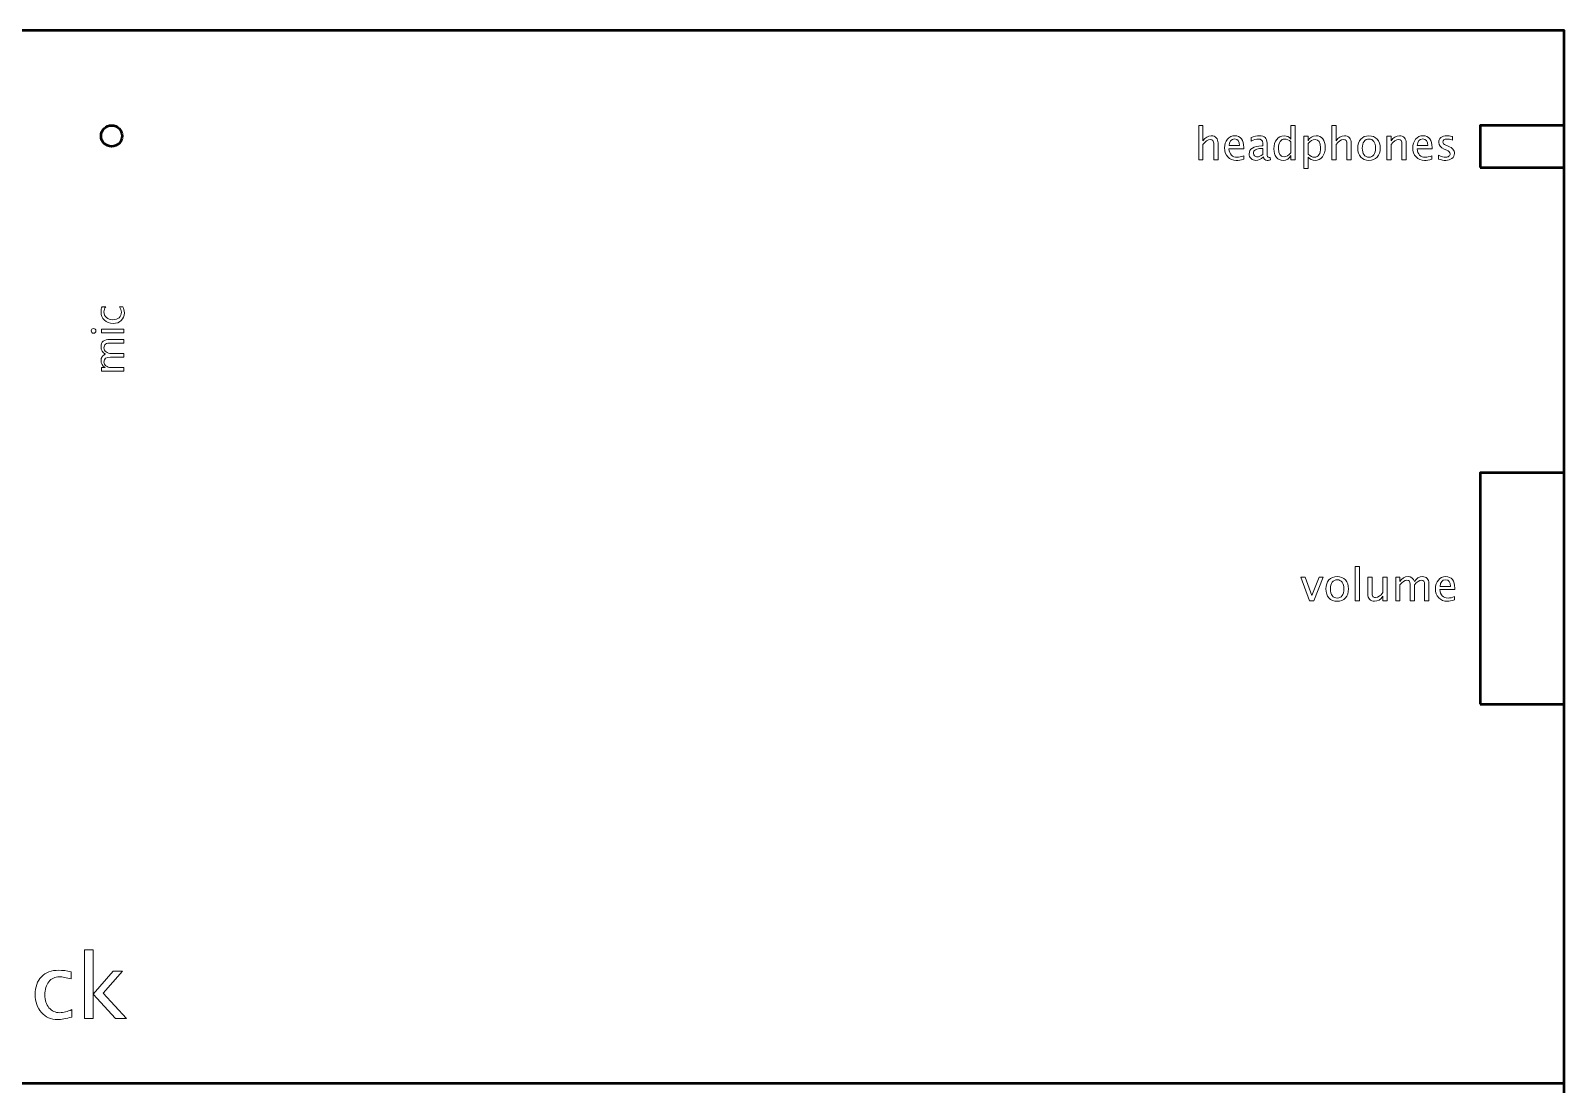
# Model space of a CAD drawing. Header units: centimetres. Extents: x -69 to 69, y -115 to 104.
# Drawn here: x 6.53 to 21.1, y 39.04 to 49.05 of the extents above; entities that cross this region are included whole.
import ezdxf

# ---------------------------------------------------------------- set-up
doc = ezdxf.new("R2010")
doc.units = ezdxf.units.CM
doc.header["$MEASUREMENT"] = 0
doc.layers.add('Layer 1', color=7, linetype='Continuous')

msp = doc.modelspace()

# ---------------------------------------------------------------- linework, layer by layer
at = {"layer": 'Layer 1', "color": 30, "lineweight": 53}
for points in [[(-8.1, 28.95), (21.1, 28.95), (21.1, 49.05), (-8.1, 49.05), (-8.1, 28.95)], [(20.3, 47.75), (21.1, 47.75), (21.1, 48.15), (20.3, 48.15), (20.3, 47.75)], [(20.3, 42.65), (21.1, 42.65), (21.1, 44.85), (20.3, 44.85), (20.3, 42.65)]]:
    msp.add_lwpolyline(points, close=True, dxfattribs=at)
msp.add_ellipse((7.3, 48.05), major_axis=(0, 0.1), ratio=1, dxfattribs=at)
at = {"layer": 'Layer 1', "color": 30, "lineweight": 9}
for points, knots in [([(17.62671, 47.82194), (17.62671, 47.82194), (17.62671, 48.14833), (17.62671, 48.14833), (17.62671, 48.14833), (17.62671, 48.14833), (17.66735, 48.14833), (17.66735, 48.14833), (17.66735, 48.14833), (17.66735, 48.14833), (17.66735, 48.0039), (17.66735, 48.0039), (17.66735, 48.0039), (17.68887, 48.0353), (17.71526, 48.05096), (17.74644, 48.05096), (17.74644, 48.05096), (17.76606, 48.05096), (17.78165, 48.04482), (17.79315, 48.03248), (17.79315, 48.03248), (17.80465, 48.0202), (17.81043, 48.00362), (17.81043, 47.98288), (17.81043, 47.98288), (17.81043, 47.98288), (17.81043, 47.82194), (17.81043, 47.82194), (17.81043, 47.82194), (17.81043, 47.82194), (17.7698, 47.82194), (17.7698, 47.82194), (17.7698, 47.82194), (17.7698, 47.82194), (17.7698, 47.96961), (17.7698, 47.96961), (17.7698, 47.96961), (17.7698, 47.98626), (17.76733, 47.99812), (17.76246, 48.00517), (17.76246, 48.00517), (17.75752, 48.0123), (17.7494, 48.01583), (17.73805, 48.01583), (17.73805, 48.01583), (17.71307, 48.01583), (17.6895, 47.99953), (17.66735, 47.96693), (17.66735, 47.96693), (17.66735, 47.96693), (17.66735, 47.82194), (17.66735, 47.82194), (17.66735, 47.82194), (17.66735, 47.82194), (17.62671, 47.82194), (17.62671, 47.82194)], [0, 0, 0, 0, 0.06666667, 0.06666667, 0.06666667, 0.06666667, 0.13333333, 0.13333333, 0.13333333, 0.13333333, 0.2, 0.2, 0.2, 0.2, 0.26666667, 0.26666667, 0.26666667, 0.26666667, 0.33333333, 0.33333333, 0.33333333, 0.33333333, 0.4, 0.4, 0.4, 0.4, 0.46666667, 0.46666667, 0.46666667, 0.46666667, 0.53333333, 0.53333333, 0.53333333, 0.53333333, 0.6, 0.6, 0.6, 0.6, 0.66666667, 0.66666667, 0.66666667, 0.66666667, 0.73333333, 0.73333333, 0.73333333, 0.73333333, 0.8, 0.8, 0.8, 0.8, 0.86666667, 0.86666667, 0.86666667, 0.86666667, 1, 1, 1, 1]), ([(18.50344, 47.82194), (18.50344, 47.82194), (18.50344, 47.86406), (18.50344, 47.86406), (18.50344, 47.86406), (18.48685, 47.83259), (18.46188, 47.81686), (18.42851, 47.81686), (18.42851, 47.81686), (18.40141, 47.81686), (18.38011, 47.82667), (18.36458, 47.84635), (18.36458, 47.84635), (18.34906, 47.86604), (18.3413, 47.89292), (18.3413, 47.927), (18.3413, 47.927), (18.3413, 47.96425), (18.35012, 47.99424), (18.36769, 48.01695), (18.36769, 48.01695), (18.38533, 48.0396), (18.40847, 48.05096), (18.43718, 48.05096), (18.43718, 48.05096), (18.46378, 48.05096), (18.48594, 48.0408), (18.50344, 48.02041), (18.50344, 48.02041), (18.50344, 48.02041), (18.50344, 48.14833), (18.50344, 48.14833), (18.50344, 48.14833), (18.50344, 48.14833), (18.54407, 48.14833), (18.54407, 48.14833), (18.54407, 48.14833), (18.54407, 48.14833), (18.54407, 47.82194), (18.54407, 47.82194), (18.54407, 47.82194), (18.54407, 47.82194), (18.50344, 47.82194), (18.50344, 47.82194)], [0, 0, 0, 0, 0.08333333, 0.08333333, 0.08333333, 0.08333333, 0.16666667, 0.16666667, 0.16666667, 0.16666667, 0.25, 0.25, 0.25, 0.25, 0.33333333, 0.33333333, 0.33333333, 0.33333333, 0.41666667, 0.41666667, 0.41666667, 0.41666667, 0.5, 0.5, 0.5, 0.5, 0.58333333, 0.58333333, 0.58333333, 0.58333333, 0.66666667, 0.66666667, 0.66666667, 0.66666667, 0.75, 0.75, 0.75, 0.75, 0.83333333, 0.83333333, 0.83333333, 0.83333333, 1, 1, 1, 1]), ([(18.89192, 47.82194), (18.89192, 47.82194), (18.89192, 48.14833), (18.89192, 48.14833), (18.89192, 48.14833), (18.89192, 48.14833), (18.93256, 48.14833), (18.93256, 48.14833), (18.93256, 48.14833), (18.93256, 48.14833), (18.93256, 48.0039), (18.93256, 48.0039), (18.93256, 48.0039), (18.95408, 48.0353), (18.98047, 48.05096), (19.01165, 48.05096), (19.01165, 48.05096), (19.03127, 48.05096), (19.04686, 48.04482), (19.05836, 48.03248), (19.05836, 48.03248), (19.06986, 48.0202), (19.07564, 48.00362), (19.07564, 47.98288), (19.07564, 47.98288), (19.07564, 47.98288), (19.07564, 47.82194), (19.07564, 47.82194), (19.07564, 47.82194), (19.07564, 47.82194), (19.03501, 47.82194), (19.03501, 47.82194), (19.03501, 47.82194), (19.03501, 47.82194), (19.03501, 47.96961), (19.03501, 47.96961), (19.03501, 47.96961), (19.03501, 47.98626), (19.03254, 47.99812), (19.02767, 48.00517), (19.02767, 48.00517), (19.02273, 48.0123), (19.01461, 48.01583), (19.00326, 48.01583), (19.00326, 48.01583), (18.97828, 48.01583), (18.95471, 47.99953), (18.93256, 47.96693), (18.93256, 47.96693), (18.93256, 47.96693), (18.93256, 47.82194), (18.93256, 47.82194), (18.93256, 47.82194), (18.93256, 47.82194), (18.89192, 47.82194), (18.89192, 47.82194)], [0, 0, 0, 0, 0.06666667, 0.06666667, 0.06666667, 0.06666667, 0.13333333, 0.13333333, 0.13333333, 0.13333333, 0.2, 0.2, 0.2, 0.2, 0.26666667, 0.26666667, 0.26666667, 0.26666667, 0.33333333, 0.33333333, 0.33333333, 0.33333333, 0.4, 0.4, 0.4, 0.4, 0.46666667, 0.46666667, 0.46666667, 0.46666667, 0.53333333, 0.53333333, 0.53333333, 0.53333333, 0.6, 0.6, 0.6, 0.6, 0.66666667, 0.66666667, 0.66666667, 0.66666667, 0.73333333, 0.73333333, 0.73333333, 0.73333333, 0.8, 0.8, 0.8, 0.8, 0.86666667, 0.86666667, 0.86666667, 0.86666667, 1, 1, 1, 1]), ([(18.05414, 47.82914), (18.02683, 47.82095), (18.00348, 47.81686), (17.984, 47.81686), (17.984, 47.81686), (17.95077, 47.81686), (17.92375, 47.82787), (17.90294, 47.84981), (17.90294, 47.84981), (17.88212, 47.87175), (17.87168, 47.90019), (17.87168, 47.93518), (17.87168, 47.93518), (17.87168, 47.96912), (17.88085, 47.99699), (17.89927, 48.01879), (17.89927, 48.01879), (17.91768, 48.04052), (17.94125, 48.05138), (17.96996, 48.05138), (17.96996, 48.05138), (17.99713, 48.05138), (18.01815, 48.04172), (18.03297, 48.02239), (18.03297, 48.02239), (18.04779, 48.00305), (18.05519, 47.97568), (18.05519, 47.94019), (18.05519, 47.94019), (18.05519, 47.94019), (18.05498, 47.92777), (18.05498, 47.92777), (18.05498, 47.92777), (18.05498, 47.92777), (17.91317, 47.92777), (17.91317, 47.92777), (17.91317, 47.92777), (17.91909, 47.87415), (17.94527, 47.84734), (17.99162, 47.84734), (17.99162, 47.84734), (18.00863, 47.84734), (18.02944, 47.85214), (18.05414, 47.86173), (18.05414, 47.86173), (18.05414, 47.86173), (18.05414, 47.82914), (18.05414, 47.82914)], [0, 0, 0, 0, 0.07692308, 0.07692308, 0.07692308, 0.07692308, 0.15384615, 0.15384615, 0.15384615, 0.15384615, 0.23076923, 0.23076923, 0.23076923, 0.23076923, 0.30769231, 0.30769231, 0.30769231, 0.30769231, 0.38461538, 0.38461538, 0.38461538, 0.38461538, 0.46153846, 0.46153846, 0.46153846, 0.46153846, 0.53846154, 0.53846154, 0.53846154, 0.53846154, 0.61538462, 0.61538462, 0.61538462, 0.61538462, 0.69230769, 0.69230769, 0.69230769, 0.69230769, 0.76923077, 0.76923077, 0.76923077, 0.76923077, 0.84615385, 0.84615385, 0.84615385, 0.84615385, 1, 1, 1, 1]), ([(17.91528, 47.95825), (17.91528, 47.95825), (18.01434, 47.95825), (18.01434, 47.95825), (18.01434, 47.95825), (18.01434, 48.00002), (17.99875, 48.02091), (17.96763, 48.02091), (17.96763, 48.02091), (17.93631, 48.02091), (17.91888, 48.00002), (17.91528, 47.95825)], [0, 0, 0, 0, 0.25, 0.25, 0.25, 0.25, 0.5, 0.5, 0.5, 0.5, 1, 1, 1, 1]), ([(18.24097, 47.85051), (18.21656, 47.82808), (18.19306, 47.81686), (18.17048, 47.81686), (18.17048, 47.81686), (18.15193, 47.81686), (18.13648, 47.82265), (18.12427, 47.83429), (18.12427, 47.83429), (18.11199, 47.84593), (18.10586, 47.8606), (18.10586, 47.87831), (18.10586, 47.87831), (18.10586, 47.9028), (18.11616, 47.92163), (18.13676, 47.93476), (18.13676, 47.93476), (18.15736, 47.94788), (18.18692, 47.95444), (18.22545, 47.95444), (18.22545, 47.95444), (18.22545, 47.95444), (18.23497, 47.95444), (18.23497, 47.95444), (18.23497, 47.95444), (18.23497, 47.95444), (18.23497, 47.98146), (18.23497, 47.98146), (18.23497, 47.98146), (18.23497, 48.0075), (18.22143, 48.02048), (18.19426, 48.02048), (18.19426, 48.02048), (18.17324, 48.02048), (18.15024, 48.01385), (18.12533, 48.00059), (18.12533, 48.00059), (18.12533, 48.00059), (18.12533, 48.03403), (18.12533, 48.03403), (18.12533, 48.03403), (18.15271, 48.04532), (18.17853, 48.05096), (18.20273, 48.05096), (18.20273, 48.05096), (18.22763, 48.05096), (18.24605, 48.04532), (18.25783, 48.03396), (18.25783, 48.03396), (18.26969, 48.0226), (18.27561, 48.0051), (18.27561, 47.98146), (18.27561, 47.98146), (18.27561, 47.98146), (18.27561, 47.88008), (18.27561, 47.88008), (18.27561, 47.88008), (18.27561, 47.85686), (18.28274, 47.84522), (18.29706, 47.84522), (18.29706, 47.84522), (18.29882, 47.84522), (18.30143, 47.84551), (18.30489, 47.84607), (18.30489, 47.84607), (18.30489, 47.84607), (18.30778, 47.82349), (18.30778, 47.82349), (18.30778, 47.82349), (18.29854, 47.81905), (18.28838, 47.81686), (18.27723, 47.81686), (18.27723, 47.81686), (18.25826, 47.81686), (18.24619, 47.82808), (18.24097, 47.85051)], [0, 0, 0, 0, 0.05, 0.05, 0.05, 0.05, 0.1, 0.1, 0.1, 0.1, 0.15, 0.15, 0.15, 0.15, 0.2, 0.2, 0.2, 0.2, 0.25, 0.25, 0.25, 0.25, 0.3, 0.3, 0.3, 0.3, 0.35, 0.35, 0.35, 0.35, 0.4, 0.4, 0.4, 0.4, 0.45, 0.45, 0.45, 0.45, 0.5, 0.5, 0.5, 0.5, 0.55, 0.55, 0.55, 0.55, 0.6, 0.6, 0.6, 0.6, 0.65, 0.65, 0.65, 0.65, 0.7, 0.7, 0.7, 0.7, 0.75, 0.75, 0.75, 0.75, 0.8, 0.8, 0.8, 0.8, 0.85, 0.85, 0.85, 0.85, 0.9, 0.9, 0.9, 0.9, 1, 1, 1, 1]), ([(18.50344, 47.99261), (18.48234, 48.01117), (18.46237, 48.02048), (18.44346, 48.02048), (18.44346, 48.02048), (18.42484, 48.02048), (18.41044, 48.01272), (18.40021, 47.99713), (18.40021, 47.99713), (18.38998, 47.98161), (18.3849, 47.95959), (18.3849, 47.93109), (18.3849, 47.93109), (18.3849, 47.87867), (18.40226, 47.85242), (18.43704, 47.85242), (18.43704, 47.85242), (18.45962, 47.85242), (18.48177, 47.86477), (18.50344, 47.88939), (18.50344, 47.88939), (18.50344, 47.88939), (18.50344, 47.99261), (18.50344, 47.99261)], [0, 0, 0, 0, 0.14285714, 0.14285714, 0.14285714, 0.14285714, 0.28571429, 0.28571429, 0.28571429, 0.28571429, 0.42857143, 0.42857143, 0.42857143, 0.42857143, 0.57142857, 0.57142857, 0.57142857, 0.57142857, 0.71428571, 0.71428571, 0.71428571, 0.71428571, 1, 1, 1, 1]), ([(18.6255, 47.74024), (18.6255, 47.74024), (18.6255, 48.0463), (18.6255, 48.0463), (18.6255, 48.0463), (18.6255, 48.0463), (18.66614, 48.0463), (18.66614, 48.0463), (18.66614, 48.0463), (18.66614, 48.0463), (18.66614, 48.0039), (18.66614, 48.0039), (18.66614, 48.0039), (18.68279, 48.0353), (18.70784, 48.05096), (18.74121, 48.05096), (18.74121, 48.05096), (18.76823, 48.05096), (18.78947, 48.04115), (18.80499, 48.02147), (18.80499, 48.02147), (18.82051, 48.00178), (18.82827, 47.9749), (18.82827, 47.94083), (18.82827, 47.94083), (18.82827, 47.90371), (18.81946, 47.87373), (18.80189, 47.85101), (18.80189, 47.85101), (18.78432, 47.82822), (18.76118, 47.81686), (18.73253, 47.81686), (18.73253, 47.81686), (18.70593, 47.81686), (18.68378, 47.82702), (18.66614, 47.84741), (18.66614, 47.84741), (18.66614, 47.84741), (18.66614, 47.74024), (18.66614, 47.74024), (18.66614, 47.74024), (18.66614, 47.74024), (18.6255, 47.74024), (18.6255, 47.74024)], [0, 0, 0, 0, 0.08333333, 0.08333333, 0.08333333, 0.08333333, 0.16666667, 0.16666667, 0.16666667, 0.16666667, 0.25, 0.25, 0.25, 0.25, 0.33333333, 0.33333333, 0.33333333, 0.33333333, 0.41666667, 0.41666667, 0.41666667, 0.41666667, 0.5, 0.5, 0.5, 0.5, 0.58333333, 0.58333333, 0.58333333, 0.58333333, 0.66666667, 0.66666667, 0.66666667, 0.66666667, 0.75, 0.75, 0.75, 0.75, 0.83333333, 0.83333333, 0.83333333, 0.83333333, 1, 1, 1, 1]), ([(18.66614, 47.87542), (18.68709, 47.85672), (18.70706, 47.84734), (18.72604, 47.84734), (18.72604, 47.84734), (18.74474, 47.84734), (18.7592, 47.85517), (18.76936, 47.87076), (18.76936, 47.87076), (18.77959, 47.88636), (18.78467, 47.9083), (18.78467, 47.93666), (18.78467, 47.93666), (18.78467, 47.98916), (18.76732, 48.0154), (18.7326, 48.0154), (18.7326, 48.0154), (18.70988, 48.0154), (18.68773, 48.00313), (18.66614, 47.9785), (18.66614, 47.9785), (18.66614, 47.9785), (18.66614, 47.87542), (18.66614, 47.87542)], [0, 0, 0, 0, 0.14285714, 0.14285714, 0.14285714, 0.14285714, 0.28571429, 0.28571429, 0.28571429, 0.28571429, 0.42857143, 0.42857143, 0.42857143, 0.42857143, 0.57142857, 0.57142857, 0.57142857, 0.57142857, 0.71428571, 0.71428571, 0.71428571, 0.71428571, 1, 1, 1, 1]), ([(19.24399, 47.81686), (19.21104, 47.81686), (19.18494, 47.82737), (19.16575, 47.8484), (19.16575, 47.8484), (19.14649, 47.86942), (19.13689, 47.898), (19.13689, 47.93405), (19.13689, 47.93405), (19.13689, 47.97003), (19.14649, 47.99854), (19.16575, 48.01949), (19.16575, 48.01949), (19.18494, 48.04045), (19.21104, 48.05096), (19.24399, 48.05096), (19.24399, 48.05096), (19.27694, 48.05096), (19.30305, 48.04045), (19.32224, 48.01949), (19.32224, 48.01949), (19.3415, 47.99854), (19.35109, 47.97003), (19.35109, 47.93405), (19.35109, 47.93405), (19.35109, 47.898), (19.3415, 47.86942), (19.32224, 47.8484), (19.32224, 47.8484), (19.30305, 47.82737), (19.27694, 47.81686), (19.24399, 47.81686)], [0, 0, 0, 0, 0.11111111, 0.11111111, 0.11111111, 0.11111111, 0.22222222, 0.22222222, 0.22222222, 0.22222222, 0.33333333, 0.33333333, 0.33333333, 0.33333333, 0.44444444, 0.44444444, 0.44444444, 0.44444444, 0.55555556, 0.55555556, 0.55555556, 0.55555556, 0.66666667, 0.66666667, 0.66666667, 0.66666667, 0.77777778, 0.77777778, 0.77777778, 0.77777778, 1, 1, 1, 1]), ([(19.24392, 47.84734), (19.26403, 47.84734), (19.27969, 47.85489), (19.29084, 47.87006), (19.29084, 47.87006), (19.30192, 47.88516), (19.30749, 47.90654), (19.30749, 47.93405), (19.30749, 47.93405), (19.30749, 47.9615), (19.30192, 47.98281), (19.29084, 47.9979), (19.29084, 47.9979), (19.27969, 48.01293), (19.26403, 48.02048), (19.24392, 48.02048), (19.24392, 48.02048), (19.22374, 48.02048), (19.20808, 48.01293), (19.19707, 47.9979), (19.19707, 47.9979), (19.186, 47.98281), (19.18049, 47.9615), (19.18049, 47.93405), (19.18049, 47.93405), (19.18049, 47.90654), (19.186, 47.88516), (19.19707, 47.87006), (19.19707, 47.87006), (19.20808, 47.85489), (19.22374, 47.84734), (19.24392, 47.84734)], [0, 0, 0, 0, 0.11111111, 0.11111111, 0.11111111, 0.11111111, 0.22222222, 0.22222222, 0.22222222, 0.22222222, 0.33333333, 0.33333333, 0.33333333, 0.33333333, 0.44444444, 0.44444444, 0.44444444, 0.44444444, 0.55555556, 0.55555556, 0.55555556, 0.55555556, 0.66666667, 0.66666667, 0.66666667, 0.66666667, 0.77777778, 0.77777778, 0.77777778, 0.77777778, 1, 1, 1, 1]), ([(19.41474, 47.82194), (19.41474, 47.82194), (19.41474, 48.0463), (19.41474, 48.0463), (19.41474, 48.0463), (19.41474, 48.0463), (19.45538, 48.0463), (19.45538, 48.0463), (19.45538, 48.0463), (19.45538, 48.0463), (19.45538, 48.0039), (19.45538, 48.0039), (19.45538, 48.0039), (19.4769, 48.0353), (19.50329, 48.05096), (19.53447, 48.05096), (19.53447, 48.05096), (19.55409, 48.05096), (19.56968, 48.04482), (19.58118, 48.03248), (19.58118, 48.03248), (19.59268, 48.0202), (19.59846, 48.00362), (19.59846, 47.98288), (19.59846, 47.98288), (19.59846, 47.98288), (19.59846, 47.82194), (19.59846, 47.82194), (19.59846, 47.82194), (19.59846, 47.82194), (19.55783, 47.82194), (19.55783, 47.82194), (19.55783, 47.82194), (19.55783, 47.82194), (19.55783, 47.96961), (19.55783, 47.96961), (19.55783, 47.96961), (19.55783, 47.98626), (19.55536, 47.99812), (19.55049, 48.00517), (19.55049, 48.00517), (19.54555, 48.0123), (19.53743, 48.01583), (19.52608, 48.01583), (19.52608, 48.01583), (19.5011, 48.01583), (19.47753, 47.99953), (19.45538, 47.96693), (19.45538, 47.96693), (19.45538, 47.96693), (19.45538, 47.82194), (19.45538, 47.82194), (19.45538, 47.82194), (19.45538, 47.82194), (19.41474, 47.82194), (19.41474, 47.82194)], [0, 0, 0, 0, 0.06666667, 0.06666667, 0.06666667, 0.06666667, 0.13333333, 0.13333333, 0.13333333, 0.13333333, 0.2, 0.2, 0.2, 0.2, 0.26666667, 0.26666667, 0.26666667, 0.26666667, 0.33333333, 0.33333333, 0.33333333, 0.33333333, 0.4, 0.4, 0.4, 0.4, 0.46666667, 0.46666667, 0.46666667, 0.46666667, 0.53333333, 0.53333333, 0.53333333, 0.53333333, 0.6, 0.6, 0.6, 0.6, 0.66666667, 0.66666667, 0.66666667, 0.66666667, 0.73333333, 0.73333333, 0.73333333, 0.73333333, 0.8, 0.8, 0.8, 0.8, 0.86666667, 0.86666667, 0.86666667, 0.86666667, 1, 1, 1, 1]), ([(19.84217, 47.82914), (19.81486, 47.82095), (19.79151, 47.81686), (19.77203, 47.81686), (19.77203, 47.81686), (19.7388, 47.81686), (19.71178, 47.82787), (19.69097, 47.84981), (19.69097, 47.84981), (19.67015, 47.87175), (19.65971, 47.90019), (19.65971, 47.93518), (19.65971, 47.93518), (19.65971, 47.96912), (19.66888, 47.99699), (19.6873, 48.01879), (19.6873, 48.01879), (19.70571, 48.04052), (19.72928, 48.05138), (19.75799, 48.05138), (19.75799, 48.05138), (19.78516, 48.05138), (19.80618, 48.04172), (19.821, 48.02239), (19.821, 48.02239), (19.83582, 48.00305), (19.84322, 47.97568), (19.84322, 47.94019), (19.84322, 47.94019), (19.84322, 47.94019), (19.84301, 47.92777), (19.84301, 47.92777), (19.84301, 47.92777), (19.84301, 47.92777), (19.7012, 47.92777), (19.7012, 47.92777), (19.7012, 47.92777), (19.70712, 47.87415), (19.7333, 47.84734), (19.77965, 47.84734), (19.77965, 47.84734), (19.79666, 47.84734), (19.81747, 47.85214), (19.84217, 47.86173), (19.84217, 47.86173), (19.84217, 47.86173), (19.84217, 47.82914), (19.84217, 47.82914)], [0, 0, 0, 0, 0.07692308, 0.07692308, 0.07692308, 0.07692308, 0.15384615, 0.15384615, 0.15384615, 0.15384615, 0.23076923, 0.23076923, 0.23076923, 0.23076923, 0.30769231, 0.30769231, 0.30769231, 0.30769231, 0.38461538, 0.38461538, 0.38461538, 0.38461538, 0.46153846, 0.46153846, 0.46153846, 0.46153846, 0.53846154, 0.53846154, 0.53846154, 0.53846154, 0.61538462, 0.61538462, 0.61538462, 0.61538462, 0.69230769, 0.69230769, 0.69230769, 0.69230769, 0.76923077, 0.76923077, 0.76923077, 0.76923077, 0.84615385, 0.84615385, 0.84615385, 0.84615385, 1, 1, 1, 1]), ([(19.70331, 47.95825), (19.70331, 47.95825), (19.80237, 47.95825), (19.80237, 47.95825), (19.80237, 47.95825), (19.80237, 48.00002), (19.78678, 48.02091), (19.75566, 48.02091), (19.75566, 48.02091), (19.72434, 48.02091), (19.70691, 48.00002), (19.70331, 47.95825)], [0, 0, 0, 0, 0.25, 0.25, 0.25, 0.25, 0.5, 0.5, 0.5, 0.5, 1, 1, 1, 1]), ([(19.90532, 47.82998), (19.90532, 47.82998), (19.90532, 47.86724), (19.90532, 47.86724), (19.90532, 47.86724), (19.93192, 47.85397), (19.95499, 47.84734), (19.97467, 47.84734), (19.97467, 47.84734), (19.98638, 47.84734), (19.99612, 47.85051), (20.00381, 47.85686), (20.00381, 47.85686), (20.0115, 47.86314), (20.01538, 47.87105), (20.01538, 47.88057), (20.01538, 47.88057), (20.01538, 47.89447), (20.00459, 47.90597), (19.983, 47.91507), (19.983, 47.91507), (19.983, 47.91507), (19.95922, 47.92516), (19.95922, 47.92516), (19.95922, 47.92516), (19.92415, 47.9397), (19.90659, 47.96072), (19.90659, 47.98803), (19.90659, 47.98803), (19.90659, 48.00757), (19.9135, 48.02295), (19.92733, 48.03417), (19.92733, 48.03417), (19.94116, 48.04539), (19.96014, 48.05096), (19.9842, 48.05096), (19.9842, 48.05096), (19.99669, 48.05096), (20.01221, 48.04927), (20.03062, 48.04581), (20.03062, 48.04581), (20.03062, 48.04581), (20.03909, 48.04419), (20.03909, 48.04419), (20.03909, 48.04419), (20.03909, 48.04419), (20.03909, 48.01032), (20.03909, 48.01032), (20.03909, 48.01032), (20.01644, 48.0171), (19.99838, 48.02048), (19.9849, 48.02048), (19.9849, 48.02048), (19.97305, 48.02048), (19.96367, 48.01787), (19.95654, 48.01272), (19.95654, 48.01272), (19.94948, 48.00757), (19.94596, 48.00066), (19.94596, 47.99198), (19.94596, 47.99198), (19.94596, 47.97977), (19.95583, 47.9694), (19.97566, 47.961), (19.97566, 47.961), (19.97566, 47.961), (19.9952, 47.95275), (19.9952, 47.95275), (19.9952, 47.95275), (20.01736, 47.94344), (20.03302, 47.93356), (20.04219, 47.92319), (20.04219, 47.92319), (20.05144, 47.91281), (20.05602, 47.89983), (20.05602, 47.88431), (20.05602, 47.88431), (20.05602, 47.86463), (20.04826, 47.84847), (20.03267, 47.83584), (20.03267, 47.83584), (20.01715, 47.82321), (19.99725, 47.81686), (19.97305, 47.81686), (19.97305, 47.81686), (19.95442, 47.81686), (19.93192, 47.82123), (19.90532, 47.82998)], [0, 0, 0, 0, 0.04347826, 0.04347826, 0.04347826, 0.04347826, 0.08695652, 0.08695652, 0.08695652, 0.08695652, 0.13043478, 0.13043478, 0.13043478, 0.13043478, 0.17391304, 0.17391304, 0.17391304, 0.17391304, 0.2173913, 0.2173913, 0.2173913, 0.2173913, 0.26086957, 0.26086957, 0.26086957, 0.26086957, 0.30434783, 0.30434783, 0.30434783, 0.30434783, 0.34782609, 0.34782609, 0.34782609, 0.34782609, 0.39130435, 0.39130435, 0.39130435, 0.39130435, 0.43478261, 0.43478261, 0.43478261, 0.43478261, 0.47826087, 0.47826087, 0.47826087, 0.47826087, 0.52173913, 0.52173913, 0.52173913, 0.52173913, 0.56521739, 0.56521739, 0.56521739, 0.56521739, 0.60869565, 0.60869565, 0.60869565, 0.60869565, 0.65217391, 0.65217391, 0.65217391, 0.65217391, 0.69565217, 0.69565217, 0.69565217, 0.69565217, 0.73913043, 0.73913043, 0.73913043, 0.73913043, 0.7826087, 0.7826087, 0.7826087, 0.7826087, 0.82608696, 0.82608696, 0.82608696, 0.82608696, 0.86956522, 0.86956522, 0.86956522, 0.86956522, 0.91304348, 0.91304348, 0.91304348, 0.91304348, 1, 1, 1, 1]), ([(18.23497, 47.87267), (18.23497, 47.87267), (18.23497, 47.93031), (18.23497, 47.93031), (18.23497, 47.93031), (18.23497, 47.93031), (18.22192, 47.93074), (18.22192, 47.93074), (18.22192, 47.93074), (18.19934, 47.93074), (18.18114, 47.92657), (18.16724, 47.91825), (18.16724, 47.91825), (18.15341, 47.90985), (18.1465, 47.89877), (18.1465, 47.88495), (18.1465, 47.88495), (18.1465, 47.87528), (18.14995, 47.8671), (18.1568, 47.86039), (18.1568, 47.86039), (18.16371, 47.85369), (18.17211, 47.8503), (18.18206, 47.8503), (18.18206, 47.8503), (18.19899, 47.8503), (18.21663, 47.85778), (18.23497, 47.87267)], [0, 0, 0, 0, 0.125, 0.125, 0.125, 0.125, 0.25, 0.25, 0.25, 0.25, 0.375, 0.375, 0.375, 0.375, 0.5, 0.5, 0.5, 0.5, 0.625, 0.625, 0.625, 0.625, 0.75, 0.75, 0.75, 0.75, 1, 1, 1, 1]), ([(7.40625, 46.42684), (7.41598, 46.41061), (7.42085, 46.39128), (7.42085, 46.36898), (7.42085, 46.36898), (7.42085, 46.33878), (7.41104, 46.31444), (7.39136, 46.29589), (7.39136, 46.29589), (7.37167, 46.27733), (7.3462, 46.26809), (7.31488, 46.26809), (7.31488, 46.26809), (7.28002, 46.26809), (7.25194, 46.27811), (7.23077, 46.29807), (7.23077, 46.29807), (7.20961, 46.31804), (7.19903, 46.34471), (7.19903, 46.37808), (7.19903, 46.37808), (7.19903, 46.39664), (7.20248, 46.41308), (7.20933, 46.42726), (7.20933, 46.42726), (7.20933, 46.42726), (7.2439, 46.42726), (7.2439, 46.42726), (7.2439, 46.42726), (7.23289, 46.41152), (7.22739, 46.39473), (7.22739, 46.37681), (7.22739, 46.37681), (7.22739, 46.35515), (7.23515, 46.33744), (7.25074, 46.32354), (7.25074, 46.32354), (7.26626, 46.30971), (7.28672, 46.3028), (7.31198, 46.3028), (7.31198, 46.3028), (7.33689, 46.3028), (7.3565, 46.30929), (7.3709, 46.32234), (7.3709, 46.32234), (7.38529, 46.33533), (7.39249, 46.35282), (7.39249, 46.37477), (7.39249, 46.37477), (7.39249, 46.39318), (7.38635, 46.41061), (7.37407, 46.42684), (7.37407, 46.42684), (7.37407, 46.42684), (7.40625, 46.42684), (7.40625, 46.42684)], [0, 0, 0, 0, 0.06666667, 0.06666667, 0.06666667, 0.06666667, 0.13333333, 0.13333333, 0.13333333, 0.13333333, 0.2, 0.2, 0.2, 0.2, 0.26666667, 0.26666667, 0.26666667, 0.26666667, 0.33333333, 0.33333333, 0.33333333, 0.33333333, 0.4, 0.4, 0.4, 0.4, 0.46666667, 0.46666667, 0.46666667, 0.46666667, 0.53333333, 0.53333333, 0.53333333, 0.53333333, 0.6, 0.6, 0.6, 0.6, 0.66666667, 0.66666667, 0.66666667, 0.66666667, 0.73333333, 0.73333333, 0.73333333, 0.73333333, 0.8, 0.8, 0.8, 0.8, 0.86666667, 0.86666667, 0.86666667, 0.86666667, 1, 1, 1, 1]), ([(7.15034, 46.19732), (7.15034, 46.19125), (7.1483, 46.18603), (7.14413, 46.18172), (7.14413, 46.18172), (7.14004, 46.17742), (7.13475, 46.1753), (7.1284, 46.1753), (7.1284, 46.1753), (7.12212, 46.1753), (7.11683, 46.17742), (7.1126, 46.18172), (7.1126, 46.18172), (7.10843, 46.18603), (7.10632, 46.19125), (7.10632, 46.19732), (7.10632, 46.19732), (7.10632, 46.20353), (7.10843, 46.20882), (7.1126, 46.21319), (7.1126, 46.21319), (7.11683, 46.21757), (7.12212, 46.21975), (7.1284, 46.21975), (7.1284, 46.21975), (7.13447, 46.21975), (7.13969, 46.21757), (7.14392, 46.21319), (7.14392, 46.21319), (7.14823, 46.20882), (7.15034, 46.20353), (7.15034, 46.19732)], [0, 0, 0, 0, 0.11111111, 0.11111111, 0.11111111, 0.11111111, 0.22222222, 0.22222222, 0.22222222, 0.22222222, 0.33333333, 0.33333333, 0.33333333, 0.33333333, 0.44444444, 0.44444444, 0.44444444, 0.44444444, 0.55555556, 0.55555556, 0.55555556, 0.55555556, 0.66666667, 0.66666667, 0.66666667, 0.66666667, 0.77777778, 0.77777778, 0.77777778, 0.77777778, 1, 1, 1, 1]), ([(7.41577, 46.21383), (7.41577, 46.21383), (7.41577, 46.17996), (7.41577, 46.17996), (7.41577, 46.17996), (7.41577, 46.17996), (7.2041, 46.17996), (7.2041, 46.17996), (7.2041, 46.17996), (7.2041, 46.17996), (7.2041, 46.21383), (7.2041, 46.21383), (7.2041, 46.21383), (7.2041, 46.21383), (7.41577, 46.21383), (7.41577, 46.21383)], [0, 0, 0, 0, 0.2, 0.2, 0.2, 0.2, 0.4, 0.4, 0.4, 0.4, 0.6, 0.6, 0.6, 0.6, 1, 1, 1, 1]), ([(7.41577, 46.11589), (7.41577, 46.11589), (7.41577, 46.08203), (7.41577, 46.08203), (7.41577, 46.08203), (7.41577, 46.08203), (7.29406, 46.08203), (7.29406, 46.08203), (7.29406, 46.08203), (7.27057, 46.08203), (7.25363, 46.07843), (7.24312, 46.07116), (7.24312, 46.07116), (7.23261, 46.06397), (7.22739, 46.05176), (7.22739, 46.03469), (7.22739, 46.03469), (7.22739, 46.02022), (7.23402, 46.00787), (7.24728, 45.99771), (7.24728, 45.99771), (7.26048, 45.98763), (7.27635, 45.98255), (7.29491, 45.98255), (7.29491, 45.98255), (7.29491, 45.98255), (7.41577, 45.98255), (7.41577, 45.98255), (7.41577, 45.98255), (7.41577, 45.98255), (7.41577, 45.94868), (7.41577, 45.94868), (7.41577, 45.94868), (7.41577, 45.94868), (7.2899, 45.94868), (7.2899, 45.94868), (7.2899, 45.94868), (7.2482, 45.94868), (7.22739, 45.93259), (7.22739, 45.90049), (7.22739, 45.90049), (7.22739, 45.8856), (7.23367, 45.87333), (7.24616, 45.86366), (7.24616, 45.86366), (7.25864, 45.85399), (7.27487, 45.8492), (7.29491, 45.8492), (7.29491, 45.8492), (7.29491, 45.8492), (7.41577, 45.8492), (7.41577, 45.8492), (7.41577, 45.8492), (7.41577, 45.8492), (7.41577, 45.81533), (7.41577, 45.81533), (7.41577, 45.81533), (7.41577, 45.81533), (7.2041, 45.81533), (7.2041, 45.81533), (7.2041, 45.81533), (7.2041, 45.81533), (7.2041, 45.8492), (7.2041, 45.8492), (7.2041, 45.8492), (7.2041, 45.8492), (7.23734, 45.8492), (7.23734, 45.8492), (7.23734, 45.8492), (7.23734, 45.8492), (7.23734, 45.85004), (7.23734, 45.85004), (7.23734, 45.85004), (7.2118, 45.86507), (7.19903, 45.88694), (7.19903, 45.9158), (7.19903, 45.9158), (7.19903, 45.93026), (7.20305, 45.94282), (7.21109, 45.95362), (7.21109, 45.95362), (7.21913, 45.96434), (7.22965, 45.97175), (7.2427, 45.9757), (7.2427, 45.9757), (7.21356, 45.99144), (7.19903, 46.01486), (7.19903, 46.04604), (7.19903, 46.04604), (7.19903, 46.09261), (7.22774, 46.11589), (7.28524, 46.11589), (7.28524, 46.11589), (7.28524, 46.11589), (7.41577, 46.11589), (7.41577, 46.11589)], [0, 0, 0, 0, 0.04, 0.04, 0.04, 0.04, 0.08, 0.08, 0.08, 0.08, 0.12, 0.12, 0.12, 0.12, 0.16, 0.16, 0.16, 0.16, 0.2, 0.2, 0.2, 0.2, 0.24, 0.24, 0.24, 0.24, 0.28, 0.28, 0.28, 0.28, 0.32, 0.32, 0.32, 0.32, 0.36, 0.36, 0.36, 0.36, 0.4, 0.4, 0.4, 0.4, 0.44, 0.44, 0.44, 0.44, 0.48, 0.48, 0.48, 0.48, 0.52, 0.52, 0.52, 0.52, 0.56, 0.56, 0.56, 0.56, 0.6, 0.6, 0.6, 0.6, 0.64, 0.64, 0.64, 0.64, 0.68, 0.68, 0.68, 0.68, 0.72, 0.72, 0.72, 0.72, 0.76, 0.76, 0.76, 0.76, 0.8, 0.8, 0.8, 0.8, 0.84, 0.84, 0.84, 0.84, 0.88, 0.88, 0.88, 0.88, 0.92, 0.92, 0.92, 0.92, 1, 1, 1, 1]), ([(18.68055, 43.63316), (18.68055, 43.63316), (18.59701, 43.85752), (18.59701, 43.85752), (18.59701, 43.85752), (18.59701, 43.85752), (18.63765, 43.85752), (18.63765, 43.85752), (18.63765, 43.85752), (18.63765, 43.85752), (18.70277, 43.68318), (18.70277, 43.68318), (18.70277, 43.68318), (18.70277, 43.68318), (18.7717, 43.85752), (18.7717, 43.85752), (18.7717, 43.85752), (18.7717, 43.85752), (18.80994, 43.85752), (18.80994, 43.85752), (18.80994, 43.85752), (18.80994, 43.85752), (18.72126, 43.63316), (18.72126, 43.63316), (18.72126, 43.63316), (18.72126, 43.63316), (18.68055, 43.63316), (18.68055, 43.63316)], [0, 0, 0, 0, 0.125, 0.125, 0.125, 0.125, 0.25, 0.25, 0.25, 0.25, 0.375, 0.375, 0.375, 0.375, 0.5, 0.5, 0.5, 0.5, 0.625, 0.625, 0.625, 0.625, 0.75, 0.75, 0.75, 0.75, 1, 1, 1, 1]), ([(18.94223, 43.62808), (18.90928, 43.62808), (18.88318, 43.63859), (18.86399, 43.65962), (18.86399, 43.65962), (18.84473, 43.68064), (18.83513, 43.70922), (18.83513, 43.74527), (18.83513, 43.74527), (18.83513, 43.78125), (18.84473, 43.80976), (18.86399, 43.83071), (18.86399, 43.83071), (18.88318, 43.85167), (18.90928, 43.86218), (18.94223, 43.86218), (18.94223, 43.86218), (18.97518, 43.86218), (19.00129, 43.85167), (19.02048, 43.83071), (19.02048, 43.83071), (19.03974, 43.80976), (19.04933, 43.78125), (19.04933, 43.74527), (19.04933, 43.74527), (19.04933, 43.70922), (19.03974, 43.68064), (19.02048, 43.65962), (19.02048, 43.65962), (19.00129, 43.63859), (18.97518, 43.62808), (18.94223, 43.62808)], [0, 0, 0, 0, 0.11111111, 0.11111111, 0.11111111, 0.11111111, 0.22222222, 0.22222222, 0.22222222, 0.22222222, 0.33333333, 0.33333333, 0.33333333, 0.33333333, 0.44444444, 0.44444444, 0.44444444, 0.44444444, 0.55555556, 0.55555556, 0.55555556, 0.55555556, 0.66666667, 0.66666667, 0.66666667, 0.66666667, 0.77777778, 0.77777778, 0.77777778, 0.77777778, 1, 1, 1, 1]), ([(19.11298, 43.63316), (19.11298, 43.63316), (19.11298, 43.95955), (19.11298, 43.95955), (19.11298, 43.95955), (19.11298, 43.95955), (19.15362, 43.95955), (19.15362, 43.95955), (19.15362, 43.95955), (19.15362, 43.95955), (19.15362, 43.63316), (19.15362, 43.63316), (19.15362, 43.63316), (19.15362, 43.63316), (19.11298, 43.63316), (19.11298, 43.63316)], [0, 0, 0, 0, 0.2, 0.2, 0.2, 0.2, 0.4, 0.4, 0.4, 0.4, 0.6, 0.6, 0.6, 0.6, 1, 1, 1, 1]), ([(19.37587, 43.63316), (19.37587, 43.63316), (19.37587, 43.67535), (19.37587, 43.67535), (19.37587, 43.67535), (19.3542, 43.64381), (19.32789, 43.62808), (19.29698, 43.62808), (19.29698, 43.62808), (19.27737, 43.62808), (19.26178, 43.63422), (19.25021, 43.64657), (19.25021, 43.64657), (19.23857, 43.65891), (19.23278, 43.67549), (19.23278, 43.69645), (19.23278, 43.69645), (19.23278, 43.69645), (19.23278, 43.85752), (19.23278, 43.85752), (19.23278, 43.85752), (19.23278, 43.85752), (19.27342, 43.85752), (19.27342, 43.85752), (19.27342, 43.85752), (19.27342, 43.85752), (19.27342, 43.70971), (19.27342, 43.70971), (19.27342, 43.70971), (19.27342, 43.69285), (19.27589, 43.68093), (19.28076, 43.67387), (19.28076, 43.67387), (19.2857, 43.66674), (19.29388, 43.66322), (19.30538, 43.66322), (19.30538, 43.66322), (19.33022, 43.66322), (19.35378, 43.67951), (19.37587, 43.71218), (19.37587, 43.71218), (19.37587, 43.71218), (19.37587, 43.85752), (19.37587, 43.85752), (19.37587, 43.85752), (19.37587, 43.85752), (19.4165, 43.85752), (19.4165, 43.85752), (19.4165, 43.85752), (19.4165, 43.85752), (19.4165, 43.63316), (19.4165, 43.63316), (19.4165, 43.63316), (19.4165, 43.63316), (19.37587, 43.63316), (19.37587, 43.63316)], [0, 0, 0, 0, 0.06666667, 0.06666667, 0.06666667, 0.06666667, 0.13333333, 0.13333333, 0.13333333, 0.13333333, 0.2, 0.2, 0.2, 0.2, 0.26666667, 0.26666667, 0.26666667, 0.26666667, 0.33333333, 0.33333333, 0.33333333, 0.33333333, 0.4, 0.4, 0.4, 0.4, 0.46666667, 0.46666667, 0.46666667, 0.46666667, 0.53333333, 0.53333333, 0.53333333, 0.53333333, 0.6, 0.6, 0.6, 0.6, 0.66666667, 0.66666667, 0.66666667, 0.66666667, 0.73333333, 0.73333333, 0.73333333, 0.73333333, 0.8, 0.8, 0.8, 0.8, 0.86666667, 0.86666667, 0.86666667, 0.86666667, 1, 1, 1, 1]), ([(19.49807, 43.63316), (19.49807, 43.63316), (19.49807, 43.85752), (19.49807, 43.85752), (19.49807, 43.85752), (19.49807, 43.85752), (19.53871, 43.85752), (19.53871, 43.85752), (19.53871, 43.85752), (19.53871, 43.85752), (19.53871, 43.81512), (19.53871, 43.81512), (19.53871, 43.81512), (19.55854, 43.84652), (19.58394, 43.86218), (19.61505, 43.86218), (19.61505, 43.86218), (19.64504, 43.86218), (19.66543, 43.84652), (19.67629, 43.81512), (19.67629, 43.81512), (19.69555, 43.8468), (19.72067, 43.8626), (19.7515, 43.8626), (19.7515, 43.8626), (19.77119, 43.8626), (19.7865, 43.85682), (19.79743, 43.84518), (19.79743, 43.84518), (19.80837, 43.83354), (19.81387, 43.81724), (19.81387, 43.79628), (19.81387, 43.79628), (19.81387, 43.79628), (19.81387, 43.63316), (19.81387, 43.63316), (19.81387, 43.63316), (19.81387, 43.63316), (19.77323, 43.63316), (19.77323, 43.63316), (19.77323, 43.63316), (19.77323, 43.63316), (19.77323, 43.78958), (19.77323, 43.78958), (19.77323, 43.78958), (19.77323, 43.81512), (19.76307, 43.82789), (19.74275, 43.82789), (19.74275, 43.82789), (19.72166, 43.82789), (19.6995, 43.813), (19.67629, 43.78316), (19.67629, 43.78316), (19.67629, 43.78316), (19.67629, 43.63316), (19.67629, 43.63316), (19.67629, 43.63316), (19.67629, 43.63316), (19.63565, 43.63316), (19.63565, 43.63316), (19.63565, 43.63316), (19.63565, 43.63316), (19.63565, 43.78972), (19.63565, 43.78972), (19.63565, 43.78972), (19.63565, 43.81547), (19.62535, 43.82832), (19.60468, 43.82832), (19.60468, 43.82832), (19.58415, 43.82832), (19.56213, 43.81336), (19.53871, 43.78337), (19.53871, 43.78337), (19.53871, 43.78337), (19.53871, 43.63316), (19.53871, 43.63316), (19.53871, 43.63316), (19.53871, 43.63316), (19.49807, 43.63316), (19.49807, 43.63316)], [0, 0, 0, 0, 0.04761905, 0.04761905, 0.04761905, 0.04761905, 0.0952381, 0.0952381, 0.0952381, 0.0952381, 0.14285714, 0.14285714, 0.14285714, 0.14285714, 0.19047619, 0.19047619, 0.19047619, 0.19047619, 0.23809524, 0.23809524, 0.23809524, 0.23809524, 0.28571429, 0.28571429, 0.28571429, 0.28571429, 0.33333333, 0.33333333, 0.33333333, 0.33333333, 0.38095238, 0.38095238, 0.38095238, 0.38095238, 0.42857143, 0.42857143, 0.42857143, 0.42857143, 0.47619048, 0.47619048, 0.47619048, 0.47619048, 0.52380952, 0.52380952, 0.52380952, 0.52380952, 0.57142857, 0.57142857, 0.57142857, 0.57142857, 0.61904762, 0.61904762, 0.61904762, 0.61904762, 0.66666667, 0.66666667, 0.66666667, 0.66666667, 0.71428571, 0.71428571, 0.71428571, 0.71428571, 0.76190476, 0.76190476, 0.76190476, 0.76190476, 0.80952381, 0.80952381, 0.80952381, 0.80952381, 0.85714286, 0.85714286, 0.85714286, 0.85714286, 0.9047619, 0.9047619, 0.9047619, 0.9047619, 1, 1, 1, 1]), ([(20.058, 43.64036), (20.03069, 43.63217), (20.00734, 43.62808), (19.98786, 43.62808), (19.98786, 43.62808), (19.95463, 43.62808), (19.92761, 43.63909), (19.9068, 43.66103), (19.9068, 43.66103), (19.88598, 43.68297), (19.87554, 43.71141), (19.87554, 43.7464), (19.87554, 43.7464), (19.87554, 43.78034), (19.88471, 43.80821), (19.90313, 43.83001), (19.90313, 43.83001), (19.92154, 43.85174), (19.94511, 43.8626), (19.97382, 43.8626), (19.97382, 43.8626), (20.00099, 43.8626), (20.02201, 43.85294), (20.03683, 43.83361), (20.03683, 43.83361), (20.05165, 43.81427), (20.05905, 43.7869), (20.05905, 43.75141), (20.05905, 43.75141), (20.05905, 43.75141), (20.05884, 43.73899), (20.05884, 43.73899), (20.05884, 43.73899), (20.05884, 43.73899), (19.91703, 43.73899), (19.91703, 43.73899), (19.91703, 43.73899), (19.92295, 43.68537), (19.94913, 43.65856), (19.99548, 43.65856), (19.99548, 43.65856), (20.01249, 43.65856), (20.0333, 43.66336), (20.058, 43.67295), (20.058, 43.67295), (20.058, 43.67295), (20.058, 43.64036), (20.058, 43.64036)], [0, 0, 0, 0, 0.07692308, 0.07692308, 0.07692308, 0.07692308, 0.15384615, 0.15384615, 0.15384615, 0.15384615, 0.23076923, 0.23076923, 0.23076923, 0.23076923, 0.30769231, 0.30769231, 0.30769231, 0.30769231, 0.38461538, 0.38461538, 0.38461538, 0.38461538, 0.46153846, 0.46153846, 0.46153846, 0.46153846, 0.53846154, 0.53846154, 0.53846154, 0.53846154, 0.61538462, 0.61538462, 0.61538462, 0.61538462, 0.69230769, 0.69230769, 0.69230769, 0.69230769, 0.76923077, 0.76923077, 0.76923077, 0.76923077, 0.84615385, 0.84615385, 0.84615385, 0.84615385, 1, 1, 1, 1]), ([(18.94216, 43.65856), (18.96227, 43.65856), (18.97793, 43.66611), (18.98908, 43.68128), (18.98908, 43.68128), (19.00016, 43.69638), (19.00573, 43.71776), (19.00573, 43.74527), (19.00573, 43.74527), (19.00573, 43.77272), (19.00016, 43.79403), (18.98908, 43.80912), (18.98908, 43.80912), (18.97793, 43.82415), (18.96227, 43.8317), (18.94216, 43.8317), (18.94216, 43.8317), (18.92198, 43.8317), (18.90632, 43.82415), (18.89531, 43.80912), (18.89531, 43.80912), (18.88424, 43.79403), (18.87873, 43.77272), (18.87873, 43.74527), (18.87873, 43.74527), (18.87873, 43.71776), (18.88424, 43.69638), (18.89531, 43.68128), (18.89531, 43.68128), (18.90632, 43.66611), (18.92198, 43.65856), (18.94216, 43.65856)], [0, 0, 0, 0, 0.11111111, 0.11111111, 0.11111111, 0.11111111, 0.22222222, 0.22222222, 0.22222222, 0.22222222, 0.33333333, 0.33333333, 0.33333333, 0.33333333, 0.44444444, 0.44444444, 0.44444444, 0.44444444, 0.55555556, 0.55555556, 0.55555556, 0.55555556, 0.66666667, 0.66666667, 0.66666667, 0.66666667, 0.77777778, 0.77777778, 0.77777778, 0.77777778, 1, 1, 1, 1]), ([(19.91914, 43.76947), (19.91914, 43.76947), (20.0182, 43.76947), (20.0182, 43.76947), (20.0182, 43.76947), (20.0182, 43.81124), (20.00261, 43.83213), (19.97149, 43.83213), (19.97149, 43.83213), (19.94017, 43.83213), (19.92274, 43.81124), (19.91914, 43.76947)], [0, 0, 0, 0, 0.25, 0.25, 0.25, 0.25, 0.5, 0.5, 0.5, 0.5, 1, 1, 1, 1]), ([(7.04279, 39.6638), (7.04279, 39.6638), (7.04279, 40.31658), (7.04279, 40.31658), (7.04279, 40.31658), (7.04279, 40.31658), (7.12407, 40.31658), (7.12407, 40.31658), (7.12407, 40.31658), (7.12407, 40.31658), (7.12407, 39.8948), (7.12407, 39.8948), (7.12407, 39.8948), (7.12407, 39.8948), (7.31457, 40.11254), (7.31457, 40.11254), (7.31457, 40.11254), (7.31457, 40.11254), (7.40234, 40.11254), (7.40234, 40.11254), (7.40234, 40.11254), (7.40234, 40.11254), (7.22031, 39.90313), (7.22031, 39.90313), (7.22031, 39.90313), (7.22031, 39.90313), (7.44044, 39.6638), (7.44044, 39.6638), (7.44044, 39.6638), (7.44044, 39.6638), (7.33574, 39.6638), (7.33574, 39.6638), (7.33574, 39.6638), (7.33574, 39.6638), (7.12407, 39.89395), (7.12407, 39.89395), (7.12407, 39.89395), (7.12407, 39.89395), (7.12407, 39.6638), (7.12407, 39.6638), (7.12407, 39.6638), (7.12407, 39.6638), (7.04279, 39.6638), (7.04279, 39.6638)], [0, 0, 0, 0, 0.08333333, 0.08333333, 0.08333333, 0.08333333, 0.16666667, 0.16666667, 0.16666667, 0.16666667, 0.25, 0.25, 0.25, 0.25, 0.33333333, 0.33333333, 0.33333333, 0.33333333, 0.41666667, 0.41666667, 0.41666667, 0.41666667, 0.5, 0.5, 0.5, 0.5, 0.58333333, 0.58333333, 0.58333333, 0.58333333, 0.66666667, 0.66666667, 0.66666667, 0.66666667, 0.75, 0.75, 0.75, 0.75, 0.83333333, 0.83333333, 0.83333333, 0.83333333, 1, 1, 1, 1]), ([(6.92072, 39.67735), (6.86809, 39.66154), (6.82265, 39.65364), (6.78441, 39.65364), (6.78441, 39.65364), (6.72373, 39.65364), (6.6735, 39.67608), (6.63356, 39.72081), (6.63356, 39.72081), (6.59363, 39.76568), (6.57359, 39.82227), (6.57359, 39.89043), (6.57359, 39.89043), (6.57359, 39.96324), (6.59335, 40.02011), (6.63286, 40.06075), (6.63286, 40.06075), (6.67237, 40.10153), (6.72754, 40.12185), (6.79838, 40.12185), (6.79838, 40.12185), (6.83324, 40.12185), (6.87246, 40.11705), (6.91564, 40.10746), (6.91564, 40.10746), (6.91564, 40.10746), (6.91564, 40.03887), (6.91564, 40.03887), (6.91564, 40.03887), (6.86978, 40.05242), (6.83239, 40.05919), (6.8036, 40.05919), (6.8036, 40.05919), (6.76183, 40.05919), (6.72839, 40.04353), (6.70341, 40.01235), (6.70341, 40.01235), (6.67844, 39.98116), (6.66588, 39.93953), (6.66588, 39.8876), (6.66588, 39.8876), (6.66588, 39.83723), (6.67886, 39.79659), (6.70468, 39.7654), (6.70468, 39.7654), (6.73051, 39.73436), (6.76423, 39.71883), (6.80614, 39.71883), (6.80614, 39.71883), (6.84325, 39.71883), (6.88135, 39.72843), (6.92072, 39.74762), (6.92072, 39.74762), (6.92072, 39.74762), (6.92072, 39.67735), (6.92072, 39.67735)], [0, 0, 0, 0, 0.06666667, 0.06666667, 0.06666667, 0.06666667, 0.13333333, 0.13333333, 0.13333333, 0.13333333, 0.2, 0.2, 0.2, 0.2, 0.26666667, 0.26666667, 0.26666667, 0.26666667, 0.33333333, 0.33333333, 0.33333333, 0.33333333, 0.4, 0.4, 0.4, 0.4, 0.46666667, 0.46666667, 0.46666667, 0.46666667, 0.53333333, 0.53333333, 0.53333333, 0.53333333, 0.6, 0.6, 0.6, 0.6, 0.66666667, 0.66666667, 0.66666667, 0.66666667, 0.73333333, 0.73333333, 0.73333333, 0.73333333, 0.8, 0.8, 0.8, 0.8, 0.86666667, 0.86666667, 0.86666667, 0.86666667, 1, 1, 1, 1])]:
    msp.add_open_spline(points, degree=3, knots=knots, dxfattribs=at)
at = {"layer": 'Layer 1', "color": 30, "lineweight": 53}
msp.add_open_spline([(-8.1, 39.05), (-8.1, 39.05), (21.1, 39.05), (21.1, 39.05)], degree=3, dxfattribs=at)

doc.saveas('drawing.dxf')
